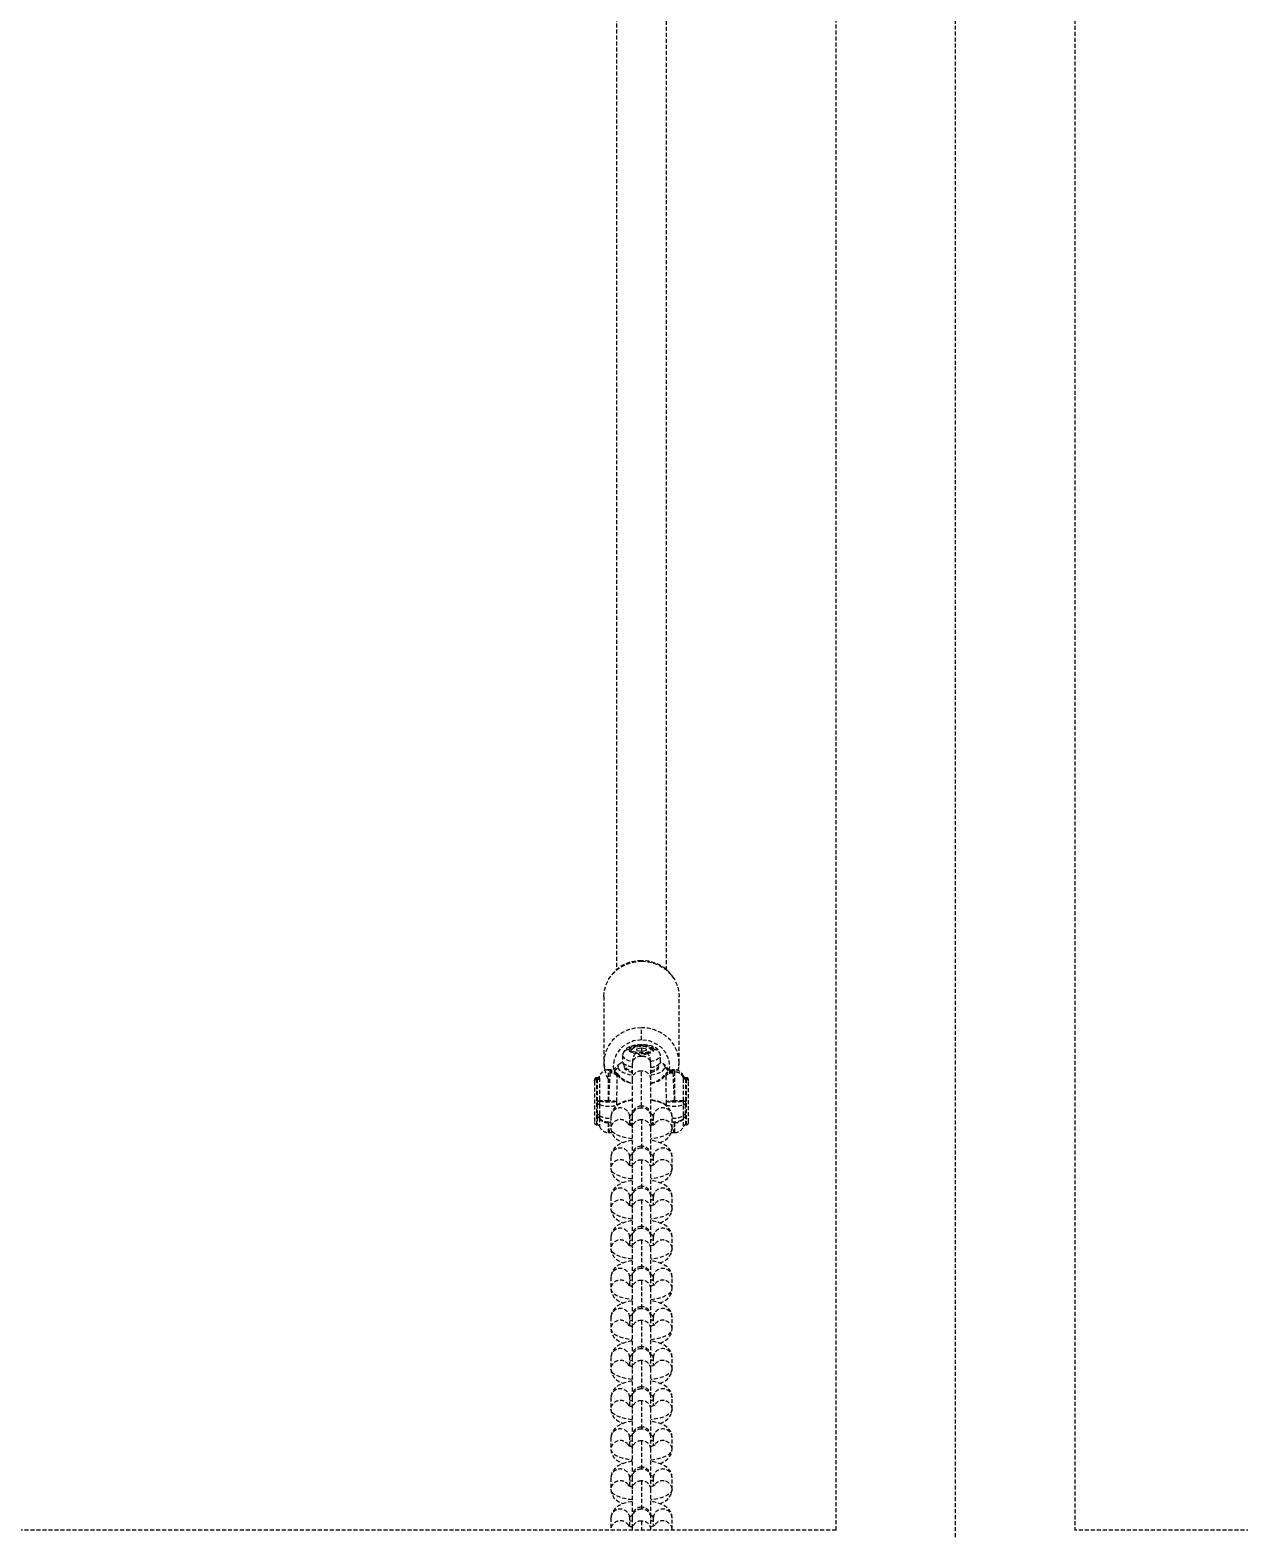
# Model space of a CAD drawing. Header units: millimetres. Extents: x -6713 to 5148, y -2591 to 1587.
# Drawn here: x 953.8 to 1338.8, y -494 to -16.3 of the extents above; entities that cross this region are included whole.
import ezdxf

# ---------------------------------------------------------------- set-up
doc = ezdxf.new("R2010")
doc.units = ezdxf.units.MM
doc.linetypes.add('HIDDEN', pattern=[1.905, 1.27, -0.635])
for name, color, linetype in [('DIKOM_ОБЪЕКТ', 7, 'Continuous'), ('DIKOM_РАЗМЕР_ЗОНА', 7, 'Continuous'), ('DIKOM_РАЗМЕР_ОБЪЕКТА', 7, 'Continuous')]:
    doc.layers.add(name, color=color, linetype=linetype)
doc.styles.add('style1', font='arialbd.ttf', dxfattribs={"width": 0.8})
doc.dimstyles.new('1-50', dxfattribs={"dimtxt": 300, "dimasz": 200, "dimexe": 100, "dimexo": 0, "dimgap": 100, "dimtad": 1, "dimtxsty": 'style1', "dimcen": 200, "dimclrd": 7, "dimclre": 7, "dimclrt": 7, "dimadec": 1, "dimazin": 2, "dimtfac": 1, "dimtmove": 0, "dimatfit": 2, "dimfxl": 0, "dimlwd": 25, "dimlwe": 18, "dimarcsym": 0})

# ---------------------------------------------------------------- blocks, each defined once
blk = doc.blocks.new('*D0')
at = {"layer": 'Defpoints', "color": 0, "transparency": 16777216}
for p in [(-5474.61, 1436.5), (3266.41, 1436.5), (3451.12, -1263.5)]:
    blk.add_point(p, dxfattribs=at)
at = {"layer": 'DIKOM_РАЗМЕР_ОБЪЕКТА', "color": 7, "lineweight": 18, "transparency": 16777216}
for p, q in [((3266.41, 1436.5), (-5574.61, 1436.5)), ((3451.12, -1263.5), (-5574.61, -1263.5))]:
    blk.add_line(p, q, dxfattribs=at)
at = {"layer": 'DIKOM_РАЗМЕР_ОБЪЕКТА', "color": 7, "lineweight": 25, "transparency": 16777216}
blk.add_line((-5474.61, -1063.5), (-5474.61, 1236.5), dxfattribs=at)
at = {"layer": 'DIKOM_РАЗМЕР_ОБЪЕКТА', "color": 7, "transparency": 16777216}
for points in [[(-5507.94, 1236.5), (-5441.28, 1236.5), (-5474.61, 1436.5)], [(-5507.94, -1063.5), (-5441.28, -1063.5), (-5474.61, -1263.5)]]:
    blk.add_solid(points, dxfattribs=at)
at = {"layer": 'DIKOM_РАЗМЕР_ОБЪЕКТА', "color": 7, "transparency": 16777216, "insert": (-5753.31, 29.27), "char_height": 300, "attachment_point": 5, "rotation": 90, "style": 'style1'}
blk.add_mtext('{\\fArial|b0|i0|c204|p34;\\H1.16667x;2700}', dxfattribs=at)
blk = doc.blocks.new('*D2')
at = {"layer": 'Defpoints', "color": 0, "transparency": 16777216}
for p in [(-4851.5, 438.4), (5148.5, 234.63), (-4851.5, -2490.97)]:
    blk.add_point(p, dxfattribs=at)
at = {"layer": 'DIKOM_РАЗМЕР_ЗОНА', "color": 7, "lineweight": 18, "transparency": 16777216}
for p, q in [((-4851.5, 438.4), (-4851.5, -2590.97)), ((5148.5, 234.63), (5148.5, -2590.97))]:
    blk.add_line(p, q, dxfattribs=at)
at = {"layer": 'DIKOM_РАЗМЕР_ЗОНА', "color": 7, "lineweight": 25, "transparency": 16777216}
blk.add_line((4948.5, -2490.97), (-4651.5, -2490.97), dxfattribs=at)
at = {"layer": 'DIKOM_РАЗМЕР_ЗОНА', "color": 7, "transparency": 16777216}
for points in [[(-4651.5, -2457.64), (-4651.5, -2524.31), (-4851.5, -2490.97)], [(4948.5, -2457.64), (4948.5, -2524.31), (5148.5, -2490.97)]]:
    blk.add_solid(points, dxfattribs=at)
at = {"layer": 'DIKOM_РАЗМЕР_ЗОНА', "color": 7, "transparency": 16777216, "insert": (187.27, -2212.27), "char_height": 300, "attachment_point": 5, "style": 'style1'}
blk.add_mtext('{\\fArial|b0|i0|c204|p34;\\H1.16667x;10000}', dxfattribs=at)

msp = doc.modelspace()

# ---------------------------------------------------------------- linework, layer by layer
at = {"layer": 'DIKOM_ОБЪЕКТ', "color": 7, "linetype": 'HIDDEN', "lineweight": 15}
for p, q in [((1248.5, -515.343), (1248.5, 688.343)), ((1210.5, -494), (1210.5, 667)), ((1286.5, 667), (1286.5, -494)), ((1140.5, 46.647), (1140.5, -315.624)), ((1156.5, -315.69), (1156.5, 46.647)), ((1136.5, -324.108), (1136.5, -345.251)), ((1160.5, -345.251), (1160.5, -324.108)), ((1142.5, -342.904), (1142.5, -344.771)), ((1147, -340.726), (1148.5, -340.416)), ((1147, -341.347), (1147, -340.726)), ((1148.5, -341.657), (1147, -341.347)), ((1148.5, -340.416), (1150, -340.726)), ((1148.5, -340.416), (1148.5, -341.657)), ((1150, -341.347), (1148.5, -341.657)), ((1150, -340.726), (1150, -341.347)), ((1154.5, -344.771), (1154.5, -342.904)), ((1136.5, -345.251), (1136.731, -346.872)), ((1136.731, -346.872), (1136.849, -347.694)), ((1138.441, -347.472), (1137.958, -347.472)), ((1137.958, -357.329), (1137.958, -347.472)), ((1138.427, -347.903), (1138.439, -348.136)), ((1138.439, -348.136), (1138.427, -348.417)), ((1142.554, -345.058), (1142.5, -344.771)), ((1143.076, -346.311), (1143, -346.638)), ((1143.5, -347.105), (1143.538, -346.884)), ((1145.672, -344.8), (1145.5, -345.7)), ((1145.5, -345.7), (1145.5, -350.646)), ((1148.5, -358.998), (1148.5, -347.846)), ((1151.5, -345.7), (1151.328, -344.8)), ((1151.5, -350.646), (1151.5, -345.7)), ((1154.5, -344.771), (1154.447, -345.056)), ((1159.042, -347.472), (1158.559, -347.472)), ((1158.561, -348.136), (1158.573, -347.903)), ((1158.573, -348.417), (1158.561, -348.136)), ((1159.042, -347.472), (1159.042, -348.136)), ((1159.042, -348.136), (1159.042, -357.329)), ((1160.405, -346.164), (1160.5, -345.251)), ((1133.5, -351.17), (1133.5, -350.745)), ((1133.5, -351.17), (1133.5, -364.145)), ((1134.423, -349.972), (1134.25, -349.972)), ((1134.25, -350.47), (1134.25, -349.972)), ((1134.25, -364.972), (1134.25, -350.47)), ((1134.423, -350.47), (1134.423, -349.972)), ((1134.423, -350.47), (1134.423, -357.365)), ((1135.13, -350.003), (1135.13, -349.476)), ((1135.13, -350.003), (1135.13, -357.357)), ((1140.75, -348.718), (1140.749, -348.698)), ((1140.757, -348.947), (1140.75, -348.718)), ((1140.757, -349.158), (1140.757, -348.947)), ((1140.757, -349.45), (1140.757, -349.158)), ((1145.5, -350.646), (1145.5, -361.992)), ((1151.5, -361.992), (1151.5, -350.646)), ((1156.25, -348.717), (1156.243, -348.947)), ((1156.243, -348.947), (1156.243, -349.158)), ((1156.243, -349.158), (1156.243, -349.45)), ((1156.251, -348.697), (1156.25, -348.717)), ((1162.75, -349.972), (1162.577, -349.972)), ((1162.577, -350.47), (1162.577, -349.972)), ((1162.577, -357.365), (1162.577, -350.47)), ((1162.75, -349.972), (1162.75, -350.47)), ((1162.75, -350.47), (1162.75, -364.972)), ((1163.5, -351.17), (1163.5, -350.745)), ((1163.5, -364.145), (1163.5, -351.17)), ((1134.423, -357.365), (1134.423, -357.431)), ((1134.423, -357.431), (1134.444, -358.484)), ((1135.13, -357.416), (1135.13, -357.357)), ((1135.13, -357.416), (1135.142, -358.536)), ((1140.633, -358.718), (1140.629, -357.555)), ((1156.371, -357.555), (1156.367, -358.718)), ((1161.858, -358.536), (1161.87, -357.416)), ((1161.87, -357.357), (1161.87, -357.416)), ((1162.556, -358.484), (1162.577, -357.431)), ((1162.577, -357.431), (1162.577, -357.365)), ((1134.444, -361.692), (1134.423, -362.52)), ((1134.423, -362.52), (1134.423, -362.569)), ((1134.423, -362.569), (1134.423, -364.972)), ((1135.142, -361.971), (1135.13, -362.866)), ((1135.13, -362.909), (1135.13, -362.866)), ((1135.13, -362.909), (1135.13, -365.404)), ((1138.75, -362.364), (1138.75, -366.126)), ((1144.75, -365.012), (1144.75, -362.364)), ((1145.5, -361.992), (1145.5, -362.441)), ((1145.5, -362.441), (1145.5, -366.204)), ((1148.5, -358.992), (1148.5, -359.64)), ((1151.5, -362.441), (1151.5, -361.992)), ((1151.5, -366.204), (1151.5, -362.441)), ((1152.25, -362.364), (1152.25, -365.013)), ((1158.25, -366.126), (1158.25, -362.364)), ((1161.87, -362.866), (1161.858, -361.971)), ((1161.87, -362.866), (1161.87, -362.909)), ((1162.577, -362.52), (1162.556, -361.692)), ((1162.577, -362.569), (1162.577, -362.52)), ((1162.577, -364.972), (1162.577, -362.569)), ((1134.25, -364.972), (1134.423, -364.972)), ((1138.75, -364.151), (1137.958, -364.269)), ((1137.958, -367.472), (1137.958, -364.269)), ((1137.958, -367.472), (1138.441, -367.472)), ((1138.348, -367.472), (1138.999, -367.397)), ((1145.357, -364.836), (1144.75, -364.773)), ((1145.5, -363.438), (1145.155, -363.36)), ((1145.5, -364.904), (1145.357, -364.836)), ((1145.5, -364.876), (1145.357, -364.836)), ((1145.5, -366.204), (1145.5, -374.79)), ((1148.5, -363.403), (1148.5, -371.765)), ((1151.849, -363.36), (1151.5, -363.438)), ((1151.5, -364.533), (1152.25, -364.259)), ((1151.834, -365.141), (1151.5, -365.135)), ((1151.5, -374.775), (1151.5, -366.204)), ((1158.011, -367.398), (1158.652, -367.472)), ((1158.559, -367.472), (1159.042, -367.472)), ((1159.042, -364.269), (1159.042, -367.472)), ((1162.577, -364.972), (1162.75, -364.972)), ((1148.5, -371.768), (1148.5, -372.416)), ((1138.75, -375.139), (1138.75, -378.902)), ((1144.75, -377.788), (1144.75, -375.139)), ((1145.5, -374.768), (1145.5, -375.217)), ((1145.5, -375.217), (1145.5, -378.979)), ((1148.5, -376.179), (1148.5, -384.541)), ((1151.5, -375.217), (1151.5, -374.768)), ((1151.5, -378.979), (1151.5, -375.217)), ((1152.25, -375.139), (1152.25, -377.789)), ((1158.25, -378.902), (1158.25, -375.139)), ((1145.5, -378.979), (1145.5, -387.566)), ((1151.5, -387.551), (1151.5, -378.979)), ((1148.5, -384.544), (1148.5, -385.192)), ((1138.75, -387.915), (1138.75, -391.678)), ((1144.75, -390.564), (1144.75, -387.915)), ((1145.5, -387.544), (1145.5, -387.992)), ((1145.5, -387.992), (1145.5, -391.755)), ((1148.5, -388.955), (1148.5, -397.316)), ((1151.5, -387.992), (1151.5, -387.544)), ((1151.5, -391.755), (1151.5, -387.992)), ((1152.25, -387.915), (1152.25, -390.565)), ((1158.25, -391.678), (1158.25, -387.915)), ((1145.5, -391.755), (1145.5, -400.341)), ((1151.5, -400.327), (1151.5, -391.755)), ((1138.75, -400.691), (1138.75, -404.454)), ((1144.75, -403.339), (1144.75, -400.691)), ((1145.5, -400.32), (1145.5, -400.768)), ((1145.5, -400.768), (1145.5, -404.531)), ((1148.5, -397.32), (1148.5, -397.968)), ((1151.5, -400.768), (1151.5, -400.32)), ((1151.5, -404.531), (1151.5, -400.768)), ((1152.25, -400.691), (1152.25, -403.34)), ((1158.25, -404.454), (1158.25, -400.691)), ((1145.5, -404.531), (1145.5, -413.117)), ((1148.5, -401.73), (1148.5, -410.092)), ((1151.5, -413.103), (1151.5, -404.531)), ((1148.5, -410.096), (1148.5, -410.743)), ((1138.75, -413.467), (1138.75, -417.23)), ((1144.75, -416.115), (1144.75, -413.467)), ((1145.5, -413.096), (1145.5, -413.544)), ((1145.5, -413.544), (1145.5, -417.307)), ((1148.5, -414.506), (1148.5, -422.868)), ((1151.5, -413.544), (1151.5, -413.096)), ((1151.5, -417.307), (1151.5, -413.544)), ((1152.25, -413.467), (1152.25, -416.116)), ((1158.25, -417.23), (1158.25, -413.467)), ((1145.5, -417.307), (1145.5, -425.893)), ((1151.5, -425.879), (1151.5, -417.307)), ((1148.5, -422.872), (1148.5, -423.519)), ((1138.75, -426.243), (1138.75, -430.005)), ((1144.75, -428.891), (1144.75, -426.243)), ((1145.5, -425.872), (1145.5, -426.32)), ((1145.5, -426.32), (1145.5, -430.083)), ((1148.5, -427.282), (1148.5, -435.644)), ((1151.5, -426.32), (1151.5, -425.872)), ((1151.5, -430.083), (1151.5, -426.32)), ((1152.25, -426.243), (1152.25, -428.892)), ((1158.25, -430.005), (1158.25, -426.243)), ((1145.5, -430.083), (1145.5, -438.647)), ((1151.5, -438.647), (1151.5, -430.083)), ((1138.75, -439.018), (1138.75, -442.781)), ((1144.75, -441.667), (1144.75, -439.018)), ((1145.5, -438.647), (1145.5, -439.096)), ((1145.5, -439.096), (1145.5, -442.859)), ((1148.5, -435.647), (1148.5, -436.295)), ((1151.5, -439.096), (1151.5, -438.647)), ((1151.5, -442.859), (1151.5, -439.096)), ((1152.25, -439.018), (1152.25, -441.668)), ((1158.25, -442.781), (1158.25, -439.018)), ((1145.5, -442.859), (1145.5, -451.445)), ((1148.5, -440.058), (1148.5, -448.42)), ((1151.5, -451.43), (1151.5, -442.859)), ((1148.5, -448.423), (1148.5, -449.071)), ((1138.75, -451.794), (1138.75, -455.557)), ((1144.75, -454.443), (1144.75, -451.794)), ((1145.5, -451.423), (1145.5, -451.872)), ((1145.5, -451.872), (1145.5, -455.634)), ((1148.5, -452.834), (1148.5, -461.195)), ((1151.5, -451.872), (1151.5, -451.423)), ((1151.5, -455.634), (1151.5, -451.872)), ((1152.25, -451.794), (1152.25, -454.444)), ((1158.25, -455.557), (1158.25, -451.794)), ((1145.5, -455.634), (1145.5, -464.22)), ((1151.5, -464.206), (1151.5, -455.634)), ((1148.5, -461.199), (1148.5, -461.847)), ((1138.75, -464.57), (1138.75, -468.333)), ((1144.75, -467.218), (1144.75, -464.57)), ((1145.5, -464.199), (1145.5, -464.647)), ((1145.5, -464.647), (1145.5, -468.41)), ((1148.5, -465.609), (1148.5, -473.971)), ((1151.5, -464.647), (1151.5, -464.199)), ((1151.5, -468.41), (1151.5, -464.647)), ((1152.25, -464.57), (1152.25, -467.22)), ((1158.25, -468.333), (1158.25, -464.57)), ((1145.5, -468.41), (1145.5, -476.996)), ((1151.5, -476.982), (1151.5, -468.41)), ((1138.75, -477.346), (1138.75, -481.109)), ((1144.75, -479.994), (1144.75, -477.346)), ((1145.5, -476.975), (1145.5, -477.423)), ((1145.5, -477.423), (1145.5, -481.186)), ((1148.5, -473.975), (1148.5, -474.622)), ((1151.5, -477.423), (1151.5, -476.975)), ((1151.5, -481.186), (1151.5, -477.423)), ((1152.25, -477.346), (1152.25, -479.995)), ((1158.25, -481.109), (1158.25, -477.346)), ((1145.5, -481.186), (1145.5, -489.751)), ((1148.5, -478.385), (1148.5, -486.747)), ((1151.5, -489.751), (1151.5, -481.186)), ((1148.5, -486.751), (1148.5, -487.398)), ((1138.75, -490.122), (1138.75, -493.885)), ((1144.75, -492.77), (1144.75, -490.122)), ((1145.5, -489.751), (1145.5, -490.199)), ((1145.5, -490.199), (1145.5, -493.962)), ((1148.5, -491.161), (1148.5, -494)), ((1151.5, -490.199), (1151.5, -489.751)), ((1151.5, -493.962), (1151.5, -490.199)), ((1152.25, -490.122), (1152.25, -492.771)), ((1158.25, -493.885), (1158.25, -490.122)), ((1210.5, -494), (-938.794, -494)), ((1138.75, -493.885), (1138.755, -494)), ((1158.245, -494), (1158.25, -493.885)), ((1380.5, -494), (1286.5, -494))]:
    msp.add_line(p, q, dxfattribs=at)
at = {"layer": 'DIKOM_ОБЪЕКТ', "color": 7, "linetype": 'HIDDEN', "lineweight": 15, "flags": 128}
for points in [[(1136.5, -324.108), (1136.682, -322.162), (1137.224, -320.276), (1138.108, -318.506), (1139.307, -316.907), (1140.787, -315.526), (1142.5, -314.406), (1144.396, -313.58), (1146.416, -313.075), (1148.5, -312.905)], [(1148.5, -312.905), (1150.584, -313.075), (1152.604, -313.58), (1154.5, -314.406), (1156.213, -315.526), (1157.693, -316.907), (1158.892, -318.506), (1159.776, -320.276), (1160.318, -322.162), (1160.5, -324.108)], [(1148.5, -334.048), (1146.416, -334.219), (1144.396, -334.724), (1142.5, -335.549), (1140.787, -336.669), (1139.307, -338.05), (1138.108, -339.65), (1137.224, -341.42), (1136.682, -343.306), (1136.5, -345.251)], [(1160.5, -345.251), (1160.318, -343.306), (1159.776, -341.42), (1158.892, -339.65), (1157.693, -338.05), (1156.213, -336.669), (1154.5, -335.549), (1152.604, -334.724), (1150.584, -334.219), (1148.5, -334.048)], [(1148.5, -337.924), (1145.98, -338.26), (1143.1, -339.605), (1141.719, -340.802), (1140.559, -342.373), (1139.777, -344.258), (1139.5, -346.327), (1139.682, -347.685)], [(1157.319, -347.676), (1157.5, -346.327), (1157.223, -344.258), (1156.441, -342.373), (1155.281, -340.802), (1153.9, -339.605), (1151.02, -338.26), (1148.5, -337.924)], [(1148.5, -339.47), (1147.193, -339.536), (1146.69, -339.599), (1145.899, -339.747), (1145.154, -339.953), (1144.427, -340.244), (1143.739, -340.65), (1143.148, -341.193), (1142.731, -341.847), (1142.519, -342.594), (1142.5, -342.904)], [(1142.5, -342.904), (1142.555, -343.193), (1142.717, -343.477), (1142.985, -343.751), (1143.354, -344.009), (1143.816, -344.247), (1144.363, -344.461), (1144.985, -344.646), (1145.672, -344.8)], [(1152.5, -341.037), (1152.34, -340.635), (1151.7, -340.177), (1151.13, -339.957), (1150.382, -339.772), (1149.485, -339.647), (1148.5, -339.603), (1147.515, -339.647), (1146.618, -339.772), (1145.87, -339.957), (1145.3, -340.177), (1144.66, -340.635), (1144.5, -341.037)], [(1144.5, -341.037), (1144.64, -341.412), (1145.069, -341.774), (1145.756, -342.08), (1146.614, -342.301)], [(1145, -341.037), (1145.19, -341.444), (1145.738, -341.807), (1146.586, -342.087), (1147.641, -342.253), (1148.789, -342.287), (1149.906, -342.185), (1150.87, -341.959), (1151.578, -341.634), (1151.952, -341.243), (1151.952, -340.83), (1151.578, -340.44), (1150.87, -340.114), (1149.906, -339.888), (1148.789, -339.787), (1147.641, -339.821), (1146.586, -339.987), (1145.738, -340.266), (1145.19, -340.629), (1145, -341.037)], [(1145.5, -341.037), (1145.681, -340.669), (1146.202, -340.346), (1147, -340.106), (1147.979, -339.978), (1149.021, -339.978), (1150, -340.106), (1150.798, -340.346), (1151.319, -340.669), (1151.5, -341.037), (1151.319, -341.404), (1150.798, -341.728), (1150, -341.968), (1149.021, -342.095), (1147.979, -342.095), (1147, -341.968), (1146.202, -341.728), (1145.681, -341.404), (1145.5, -341.037)], [(1154.5, -342.904), (1154.434, -342.333), (1154.118, -341.561), (1153.572, -340.903), (1152.815, -340.369), (1151.916, -339.977), (1151.095, -339.745), (1150.413, -339.615), (1149.679, -339.524), (1148.5, -339.47)], [(1150.386, -342.301), (1151.244, -342.08), (1151.931, -341.774), (1152.36, -341.412), (1152.5, -341.037)], [(1151.328, -344.8), (1152.015, -344.646), (1152.637, -344.461), (1153.184, -344.247), (1153.646, -344.009), (1154.015, -343.751), (1154.283, -343.477), (1154.445, -343.193), (1154.5, -342.904)], [(1138.427, -348.417), (1138.351, -349.939), (1138.24, -352.046), (1138.105, -354.574), (1137.958, -357.329)], [(1138.345, -347.49), (1138.351, -347.473), (1138.427, -347.903)], [(1142.604, -345.036), (1141.723, -345.487), (1141.042, -346.356), (1141, -346.638)], [(1141, -346.638), (1141.423, -347.528), (1142.643, -348.317), (1144.524, -348.917), (1145.5, -349.061)], [(1145.5, -346.633), (1144.985, -346.514), (1144.363, -346.328), (1143.816, -346.115), (1143.354, -345.876), (1142.985, -345.618), (1142.717, -345.344), (1142.555, -345.06), (1142.554, -345.058)], [(1143, -346.638), (1143.187, -347.148), (1143.737, -347.624), (1144.611, -348.032), (1145.5, -348.29)], [(1143.69, -347.594), (1143.685, -347.588), (1143.5, -347.105)], [(1151.5, -348.29), (1152.389, -348.032), (1153.263, -347.624), (1153.813, -347.148), (1154, -346.638), (1153.939, -346.345)], [(1151.5, -349.084), (1151.785, -349.054), (1153.832, -348.528), (1155.277, -347.789), (1155.958, -346.921), (1156, -346.638)], [(1153.438, -346.823), (1153.453, -346.861), (1153.453, -347.349), (1153.31, -347.594)], [(1156, -346.638), (1155.577, -345.748), (1154.452, -345.021)], [(1157.319, -347.676), (1156.495, -346.586), (1155.252, -345.468)], [(1158.573, -347.903), (1158.649, -347.473), (1158.655, -347.492)], [(1159.042, -357.329), (1158.895, -354.577), (1158.76, -352.052), (1158.649, -349.948), (1158.573, -348.417)], [(1160.187, -347.734), (1160.267, -347.49), (1160.405, -346.164)], [(1145.5, -357.165), (1145.098, -357.221), (1144.066, -357.431), (1143.036, -357.719), (1142.044, -358.096), (1141.101, -358.587), (1140.24, -359.223), (1139.546, -359.983), (1139.056, -360.85), (1138.79, -361.807), (1138.76, -362.089), (1138.752, -362.227), (1138.751, -362.296), (1138.75, -362.33), (1138.75, -362.347), (1138.75, -362.356), (1138.75, -362.36), (1138.75, -362.362), (1138.75, -362.363), (1138.75, -362.363), (1138.75, -362.363), (1138.75, -362.363), (1138.75, -362.364), (1138.75, -362.364), (1138.75, -362.364), (1138.75, -362.364)], [(1158.25, -362.444), (1158.25, -362.378), (1158.25, -362.366), (1158.25, -362.365), (1158.25, -362.364), (1158.25, -362.364), (1158.25, -362.363), (1158.25, -362.354), (1158.108, -361.323), (1157.702, -360.363), (1157.053, -359.506), (1156.158, -358.754), (1155.062, -358.144), (1153.627, -357.615), (1152.352, -357.304), (1151.5, -357.162)], [(1134.444, -361.692), (1134.46, -360.165), (1134.444, -358.484)], [(1135.142, -358.536), (1135.151, -360.33), (1135.142, -361.971)], [(1152.25, -362.364), (1152.178, -362.101), (1151.965, -361.849), (1151.618, -361.617), (1151.5, -361.557)], [(1161.858, -361.971), (1161.849, -360.318), (1161.858, -358.536)], [(1162.556, -361.692), (1162.54, -360.154), (1162.556, -358.484)], [(1137.958, -364.269), (1138.105, -366.027), (1138.24, -367.122), (1138.347, -367.459)], [(1138.75, -366.126), (1138.817, -366.844), (1139.142, -367.832), (1139.715, -368.724), (1140.53, -369.508), (1141.585, -370.175), (1142.601, -370.619), (1142.661, -370.638)], [(1145.5, -369.451), (1144.769, -369.354), (1143.083, -369.032), (1141.606, -368.597), (1140.393, -368.068), (1139.492, -367.464), (1138.937, -366.808), (1138.75, -366.126)], [(1144.75, -363.479), (1145.11, -363.358), (1145.435, -363.282)], [(1144.75, -363.554), (1145.315, -363.355), (1145.655, -363.317)], [(1144.75, -364.356), (1144.806, -364.388), (1145.5, -364.589)], [(1145.357, -364.836), (1144.876, -364.677), (1144.75, -364.628)], [(1151.346, -363.317), (1151.685, -363.355), (1152.25, -363.554)], [(1152.25, -364.628), (1151.945, -364.741), (1151.5, -364.876)], [(1152.767, -364.787), (1152.771, -364.783), (1152.576, -364.885), (1152.17, -365.044), (1151.593, -365.21), (1151.5, -365.229)], [(1158.25, -366.126), (1158.063, -366.808), (1157.508, -367.464), (1156.607, -368.068), (1155.394, -368.597), (1153.917, -369.032), (1152.231, -369.354), (1151.5, -369.451)], [(1154.305, -370.641), (1154.956, -370.394), (1155.899, -369.903), (1156.76, -369.267), (1157.454, -368.507), (1157.944, -367.64), (1158.21, -366.683), (1158.25, -366.126)], [(1159.042, -364.269), (1158.631, -364.226), (1158.25, -364.152)], [(1145.5, -369.941), (1145.098, -369.997), (1144.066, -370.207), (1143.036, -370.495), (1142.044, -370.872), (1141.101, -371.363), (1140.24, -371.999), (1139.546, -372.759), (1139.056, -373.626), (1138.79, -374.583), (1138.76, -374.865), (1138.752, -375.003), (1138.751, -375.072), (1138.75, -375.106), (1138.75, -375.123), (1138.75, -375.132), (1138.75, -375.136), (1138.75, -375.138), (1138.75, -375.139), (1138.75, -375.139), (1138.75, -375.139), (1138.75, -375.139), (1138.75, -375.139), (1138.75, -375.139), (1138.75, -375.14), (1138.75, -375.14)], [(1158.25, -375.22), (1158.25, -375.154), (1158.25, -375.142), (1158.25, -375.14), (1158.25, -375.14), (1158.25, -375.139), (1158.25, -375.139), (1158.25, -375.13), (1158.108, -374.099), (1157.702, -373.139), (1157.053, -372.282), (1156.158, -371.53), (1155.062, -370.92), (1153.627, -370.391), (1152.352, -370.08), (1151.5, -369.938)], [(1144.75, -376.255), (1145.11, -376.134), (1145.5, -376.042)], [(1152.25, -375.139), (1152.178, -374.877), (1151.965, -374.625), (1151.618, -374.393), (1151.477, -374.322)], [(1138.75, -378.902), (1138.817, -379.62), (1139.142, -380.608), (1139.715, -381.5), (1140.53, -382.284), (1141.585, -382.951), (1142.601, -383.395), (1142.661, -383.413)], [(1145.5, -382.227), (1144.769, -382.13), (1143.083, -381.807), (1141.606, -381.373), (1140.393, -380.843), (1139.492, -380.239), (1138.937, -379.584), (1138.75, -378.902)], [(1152.767, -377.562), (1152.771, -377.558), (1152.576, -377.661), (1152.17, -377.82), (1151.593, -377.986), (1151.5, -378.005)], [(1158.25, -378.902), (1158.063, -379.584), (1157.508, -380.239), (1156.607, -380.843), (1155.394, -381.373), (1153.917, -381.807), (1152.231, -382.13), (1151.5, -382.227)], [(1154.305, -383.417), (1154.956, -383.17), (1155.899, -382.679), (1156.76, -382.043), (1157.454, -381.283), (1157.944, -380.415), (1158.21, -379.459), (1158.25, -378.902)], [(1145.5, -382.717), (1145.098, -382.773), (1144.066, -382.983), (1143.036, -383.271), (1142.044, -383.648), (1141.101, -384.139), (1140.24, -384.775), (1139.546, -385.535), (1139.056, -386.402), (1138.79, -387.359), (1138.76, -387.64), (1138.752, -387.779), (1138.751, -387.848), (1138.75, -387.882), (1138.75, -387.899), (1138.75, -387.907), (1138.75, -387.912), (1138.75, -387.914), (1138.75, -387.915), (1138.75, -387.915), (1138.75, -387.915), (1138.75, -387.915), (1138.75, -387.915), (1138.75, -387.915), (1138.75, -387.916), (1138.75, -387.916)], [(1158.25, -387.996), (1158.25, -387.93), (1158.25, -387.918), (1158.25, -387.916), (1158.25, -387.915), (1158.25, -387.915), (1158.25, -387.915), (1158.25, -387.906), (1158.108, -386.875), (1157.702, -385.915), (1157.053, -385.057), (1156.158, -384.306), (1155.062, -383.696), (1153.627, -383.167), (1152.352, -382.856), (1151.5, -382.714)], [(1138.75, -391.678), (1138.817, -392.395), (1139.142, -393.384), (1139.715, -394.276), (1140.53, -395.06), (1141.585, -395.726), (1142.601, -396.171), (1142.661, -396.189)], [(1145.5, -395.003), (1144.769, -394.906), (1143.083, -394.583), (1141.606, -394.149), (1140.393, -393.619), (1139.492, -393.015), (1138.937, -392.36), (1138.75, -391.678)], [(1144.75, -389.031), (1145.11, -388.91), (1145.5, -388.818)], [(1152.25, -387.915), (1152.178, -387.653), (1151.965, -387.401), (1151.618, -387.169), (1151.477, -387.098)], [(1152.767, -390.338), (1152.771, -390.334), (1152.576, -390.437), (1152.17, -390.596), (1151.593, -390.762), (1151.5, -390.781)], [(1158.25, -391.678), (1158.063, -392.36), (1157.508, -393.015), (1156.607, -393.619), (1155.394, -394.149), (1153.917, -394.583), (1152.231, -394.906), (1151.5, -395.003)], [(1154.305, -396.193), (1154.956, -395.946), (1155.899, -395.454), (1156.76, -394.819), (1157.454, -394.059), (1157.944, -393.191), (1158.21, -392.234), (1158.25, -391.678)], [(1145.5, -395.492), (1145.098, -395.549), (1144.066, -395.759), (1143.036, -396.047), (1142.044, -396.423), (1141.101, -396.915), (1140.24, -397.55), (1139.546, -398.31), (1139.056, -399.178), (1138.79, -400.135), (1138.76, -400.416), (1138.752, -400.555), (1138.751, -400.624), (1138.75, -400.658), (1138.75, -400.675), (1138.75, -400.683), (1138.75, -400.688), (1138.75, -400.69), (1138.75, -400.691), (1138.75, -400.691), (1138.75, -400.691), (1138.75, -400.691), (1138.75, -400.691), (1138.75, -400.691), (1138.75, -400.692), (1138.75, -400.692)], [(1158.25, -400.772), (1158.25, -400.705), (1158.25, -400.693), (1158.25, -400.692), (1158.25, -400.691), (1158.25, -400.691), (1158.25, -400.691), (1158.25, -400.682), (1158.108, -399.651), (1157.702, -398.69), (1157.053, -397.833), (1156.158, -397.082), (1155.062, -396.471), (1153.627, -395.942), (1152.352, -395.632), (1151.5, -395.49)], [(1152.25, -400.691), (1152.178, -400.429), (1151.965, -400.177), (1151.618, -399.944), (1151.477, -399.874)], [(1138.75, -404.454), (1138.817, -405.171), (1139.142, -406.16), (1139.715, -407.051), (1140.53, -407.836), (1141.585, -408.502), (1142.601, -408.947), (1142.661, -408.965)], [(1145.5, -407.778), (1144.769, -407.682), (1143.083, -407.359), (1141.606, -406.925), (1140.393, -406.395), (1139.492, -405.791), (1138.937, -405.135), (1138.75, -404.454)], [(1144.75, -401.806), (1145.11, -401.686), (1145.5, -401.594)], [(1152.767, -403.114), (1152.771, -403.11), (1152.576, -403.213), (1152.17, -403.372), (1151.593, -403.538), (1151.5, -403.557)], [(1158.25, -404.454), (1158.063, -405.135), (1157.508, -405.791), (1156.607, -406.395), (1155.394, -406.925), (1153.917, -407.359), (1152.231, -407.682), (1151.5, -407.778)], [(1154.305, -408.968), (1154.956, -408.721), (1155.899, -408.23), (1156.76, -407.594), (1157.454, -406.834), (1157.944, -405.967), (1158.21, -405.01), (1158.25, -404.454)], [(1145.5, -408.268), (1145.098, -408.325), (1144.066, -408.534), (1143.036, -408.823), (1142.044, -409.199), (1141.101, -409.69), (1140.24, -410.326), (1139.546, -411.086), (1139.056, -411.954), (1138.79, -412.91), (1138.76, -413.192), (1138.752, -413.331), (1138.751, -413.399), (1138.75, -413.434), (1138.75, -413.451), (1138.75, -413.459), (1138.75, -413.463), (1138.75, -413.465), (1138.75, -413.467), (1138.75, -413.467), (1138.75, -413.467), (1138.75, -413.467), (1138.75, -413.467), (1138.75, -413.467), (1138.75, -413.467), (1138.75, -413.467)], [(1158.25, -413.548), (1158.25, -413.481), (1158.25, -413.469), (1158.25, -413.468), (1158.25, -413.467), (1158.25, -413.467), (1158.25, -413.467), (1158.25, -413.457), (1158.108, -412.427), (1157.702, -411.466), (1157.053, -410.609), (1156.158, -409.858), (1155.062, -409.247), (1153.627, -408.718), (1152.352, -408.408), (1151.5, -408.265)], [(1144.75, -413.467), (1144.822, -413.205), (1145.035, -412.952), (1145.382, -412.72), (1145.524, -412.649)], [(1144.75, -414.582), (1145.11, -414.462), (1145.5, -414.369)], [(1138.75, -417.23), (1138.817, -417.947), (1139.142, -418.935), (1139.715, -419.827), (1140.53, -420.612), (1141.585, -421.278), (1142.601, -421.723), (1142.661, -421.741)], [(1138.75, -417.23), (1138.937, -417.911), (1139.492, -418.567), (1140.393, -419.171), (1141.606, -419.7), (1143.083, -420.135), (1144.769, -420.458), (1145.5, -420.554)], [(1152.767, -415.89), (1152.771, -415.886), (1152.576, -415.989), (1152.17, -416.148), (1151.593, -416.313), (1151.5, -416.332)], [(1151.5, -420.554), (1152.231, -420.458), (1153.917, -420.135), (1155.394, -419.7), (1156.607, -419.171), (1157.508, -418.567), (1158.063, -417.911), (1158.25, -417.23)], [(1154.305, -421.744), (1154.956, -421.497), (1155.899, -421.006), (1156.76, -420.37), (1157.454, -419.61), (1157.944, -418.743), (1158.21, -417.786), (1158.25, -417.23)], [(1145.5, -421.044), (1145.098, -421.101), (1144.066, -421.31), (1143.036, -421.598), (1142.044, -421.975), (1141.101, -422.466), (1140.24, -423.102), (1139.546, -423.862), (1139.056, -424.729), (1138.79, -425.686), (1138.76, -425.968), (1138.752, -426.106), (1138.751, -426.175), (1138.75, -426.209), (1138.75, -426.226), (1138.75, -426.235), (1138.75, -426.239), (1138.75, -426.241), (1138.75, -426.242), (1138.75, -426.242), (1138.75, -426.243), (1138.75, -426.243), (1138.75, -426.243), (1138.75, -426.243), (1138.75, -426.243), (1138.75, -426.243)], [(1158.25, -426.323), (1158.25, -426.257), (1158.25, -426.245), (1158.25, -426.244), (1158.25, -426.243), (1158.25, -426.243), (1158.25, -426.242), (1158.25, -426.233), (1158.108, -425.202), (1157.702, -424.242), (1157.053, -423.385), (1156.158, -422.633), (1155.062, -422.023), (1153.627, -421.494), (1152.352, -421.183), (1151.5, -421.041)], [(1144.75, -426.243), (1144.822, -425.98), (1145.035, -425.728), (1145.382, -425.496), (1145.524, -425.425)], [(1144.75, -427.358), (1145.11, -427.238), (1145.5, -427.145)], [(1152.767, -428.666), (1152.771, -428.662), (1152.576, -428.764), (1152.17, -428.923), (1151.593, -429.089), (1151.5, -429.108)], [(1138.75, -430.005), (1138.817, -430.723), (1139.142, -431.711), (1139.715, -432.603), (1140.53, -433.388), (1141.585, -434.054), (1142.601, -434.498), (1142.661, -434.517)], [(1138.75, -430.005), (1138.937, -430.687), (1139.492, -431.343), (1140.393, -431.947), (1141.606, -432.476), (1143.083, -432.911), (1144.769, -433.234), (1145.5, -433.33)], [(1145.5, -433.82), (1145.098, -433.876), (1144.066, -434.086), (1143.036, -434.374), (1142.044, -434.751), (1141.101, -435.242), (1140.24, -435.878), (1139.546, -436.638), (1139.056, -437.505), (1138.79, -438.462), (1138.76, -438.744), (1138.752, -438.882), (1138.751, -438.951), (1138.75, -438.985), (1138.75, -439.002), (1138.75, -439.011), (1138.75, -439.015), (1138.75, -439.017), (1138.75, -439.018), (1138.75, -439.018), (1138.75, -439.018), (1138.75, -439.018), (1138.75, -439.018), (1138.75, -439.018), (1138.75, -439.019), (1138.75, -439.019)], [(1151.5, -433.33), (1152.231, -433.234), (1153.917, -432.911), (1155.394, -432.476), (1156.607, -431.947), (1157.508, -431.343), (1158.063, -430.687), (1158.25, -430.005)], [(1158.25, -439.099), (1158.25, -439.033), (1158.25, -439.021), (1158.25, -439.019), (1158.25, -439.019), (1158.25, -439.018), (1158.25, -439.018), (1158.25, -439.009), (1158.108, -437.978), (1157.702, -437.018), (1157.053, -436.161), (1156.158, -435.409), (1155.062, -434.799), (1153.627, -434.27), (1152.352, -433.959), (1151.5, -433.817)], [(1154.305, -434.52), (1154.956, -434.273), (1155.899, -433.782), (1156.76, -433.146), (1157.454, -432.386), (1157.944, -431.519), (1158.21, -430.562), (1158.25, -430.005)], [(1152.25, -439.018), (1152.178, -438.756), (1151.965, -438.504), (1151.618, -438.272), (1151.5, -438.212)], [(1138.75, -442.781), (1138.817, -443.499), (1139.142, -444.487), (1139.715, -445.379), (1140.53, -446.163), (1141.585, -446.83), (1142.601, -447.274), (1142.661, -447.292)], [(1145.5, -446.106), (1144.769, -446.009), (1143.083, -445.687), (1141.606, -445.252), (1140.393, -444.722), (1139.492, -444.118), (1138.937, -443.463), (1138.75, -442.781)], [(1144.75, -440.134), (1145.11, -440.013), (1145.5, -439.921)], [(1152.767, -441.442), (1152.771, -441.437), (1152.576, -441.54), (1152.17, -441.699), (1151.593, -441.865), (1151.5, -441.884)], [(1158.25, -442.781), (1158.063, -443.463), (1157.508, -444.118), (1156.607, -444.722), (1155.394, -445.252), (1153.917, -445.687), (1152.231, -446.009), (1151.5, -446.106)], [(1154.305, -447.296), (1154.956, -447.049), (1155.899, -446.558), (1156.76, -445.922), (1157.454, -445.162), (1157.944, -444.295), (1158.21, -443.338), (1158.25, -442.781)], [(1145.5, -446.596), (1145.098, -446.652), (1144.066, -446.862), (1143.036, -447.15), (1142.044, -447.527), (1141.101, -448.018), (1140.24, -448.654), (1139.546, -449.414), (1139.056, -450.281), (1138.79, -451.238), (1138.76, -451.52), (1138.752, -451.658), (1138.751, -451.727), (1138.75, -451.761), (1138.75, -451.778), (1138.75, -451.787), (1138.75, -451.791), (1138.75, -451.793), (1138.75, -451.794), (1138.75, -451.794), (1138.75, -451.794), (1138.75, -451.794), (1138.75, -451.794), (1138.75, -451.794), (1138.75, -451.795), (1138.75, -451.795)], [(1158.25, -451.875), (1158.25, -451.809), (1158.25, -451.797), (1158.25, -451.795), (1158.25, -451.794), (1158.25, -451.794), (1158.25, -451.794), (1158.25, -451.785), (1158.108, -450.754), (1157.702, -449.794), (1157.053, -448.936), (1156.158, -448.185), (1155.062, -447.575), (1153.627, -447.046), (1152.352, -446.735), (1151.5, -446.593)], [(1144.75, -452.91), (1145.11, -452.789), (1145.5, -452.697)], [(1152.25, -451.794), (1152.178, -451.532), (1151.965, -451.28), (1151.618, -451.048), (1151.477, -450.977)], [(1138.75, -455.557), (1138.817, -456.274), (1139.142, -457.263), (1139.715, -458.155), (1140.53, -458.939), (1141.585, -459.606), (1142.601, -460.05), (1142.661, -460.068)], [(1145.5, -458.882), (1144.769, -458.785), (1143.083, -458.462), (1141.606, -458.028), (1140.393, -457.498), (1139.492, -456.894), (1138.937, -456.239), (1138.75, -455.557)], [(1152.767, -454.217), (1152.771, -454.213), (1152.576, -454.316), (1152.17, -454.475), (1151.593, -454.641), (1151.5, -454.66)], [(1158.25, -455.557), (1158.063, -456.239), (1157.508, -456.894), (1156.607, -457.498), (1155.394, -458.028), (1153.917, -458.462), (1152.231, -458.785), (1151.5, -458.882)], [(1154.305, -460.072), (1154.956, -459.825), (1155.899, -459.333), (1156.76, -458.698), (1157.454, -457.938), (1157.944, -457.07), (1158.21, -456.113), (1158.25, -455.557)], [(1145.5, -459.372), (1145.098, -459.428), (1144.066, -459.638), (1143.036, -459.926), (1142.044, -460.303), (1141.101, -460.794), (1140.24, -461.429), (1139.546, -462.19), (1139.056, -463.057), (1138.79, -464.014), (1138.76, -464.295), (1138.752, -464.434), (1138.751, -464.503), (1138.75, -464.537), (1138.75, -464.554), (1138.75, -464.562), (1138.75, -464.567), (1138.75, -464.569), (1138.75, -464.57), (1138.75, -464.57), (1138.75, -464.57), (1138.75, -464.57), (1138.75, -464.57), (1138.75, -464.57), (1138.75, -464.571), (1138.75, -464.571)], [(1158.25, -464.651), (1158.25, -464.584), (1158.25, -464.573), (1158.25, -464.571), (1158.25, -464.57), (1158.25, -464.57), (1158.25, -464.57), (1158.25, -464.561), (1158.108, -463.53), (1157.702, -462.57), (1157.053, -461.712), (1156.158, -460.961), (1155.062, -460.351), (1153.627, -459.822), (1152.352, -459.511), (1151.5, -459.369)], [(1144.75, -464.57), (1144.822, -464.308), (1145.035, -464.056), (1145.382, -463.823), (1145.524, -463.752)], [(1144.75, -465.685), (1145.11, -465.565), (1145.5, -465.473)], [(1152.767, -466.993), (1152.771, -466.989), (1152.576, -467.092), (1152.17, -467.251), (1151.593, -467.417), (1151.5, -467.436)], [(1138.75, -468.333), (1138.817, -469.05), (1139.142, -470.039), (1139.715, -470.93), (1140.53, -471.715), (1141.585, -472.381), (1142.601, -472.826), (1142.661, -472.844)], [(1138.75, -468.333), (1138.937, -469.015), (1139.492, -469.67), (1140.393, -470.274), (1141.606, -470.804), (1143.083, -471.238), (1144.769, -471.561), (1145.5, -471.657)], [(1145.5, -472.147), (1145.098, -472.204), (1144.066, -472.413), (1143.036, -472.702), (1142.044, -473.078), (1141.101, -473.569), (1140.24, -474.205), (1139.546, -474.965), (1139.056, -475.833), (1138.79, -476.789), (1138.76, -477.071), (1138.752, -477.21), (1138.751, -477.278), (1138.75, -477.313), (1138.75, -477.33), (1138.75, -477.338), (1138.75, -477.342), (1138.75, -477.345), (1138.75, -477.346), (1138.75, -477.346), (1138.75, -477.346), (1138.75, -477.346), (1138.75, -477.346), (1138.75, -477.346), (1138.75, -477.346), (1138.75, -477.346)], [(1151.5, -471.657), (1152.231, -471.561), (1153.917, -471.238), (1155.394, -470.804), (1156.607, -470.274), (1157.508, -469.67), (1158.063, -469.015), (1158.25, -468.333)], [(1158.25, -477.427), (1158.25, -477.36), (1158.25, -477.348), (1158.25, -477.347), (1158.25, -477.346), (1158.25, -477.346), (1158.25, -477.346), (1158.25, -477.337), (1158.108, -476.306), (1157.702, -475.345), (1157.053, -474.488), (1156.158, -473.737), (1155.062, -473.126), (1153.627, -472.597), (1152.352, -472.287), (1151.5, -472.145)], [(1154.305, -472.847), (1154.956, -472.6), (1155.899, -472.109), (1156.76, -471.474), (1157.454, -470.713), (1157.944, -469.846), (1158.21, -468.889), (1158.25, -468.333)], [(1152.25, -477.346), (1152.178, -477.084), (1151.965, -476.832), (1151.618, -476.599), (1151.477, -476.528)], [(1138.75, -481.109), (1138.817, -481.826), (1139.142, -482.815), (1139.715, -483.706), (1140.53, -484.491), (1141.585, -485.157), (1142.601, -485.602), (1142.661, -485.62)], [(1145.5, -484.433), (1144.769, -484.337), (1143.083, -484.014), (1141.606, -483.579), (1140.393, -483.05), (1139.492, -482.446), (1138.937, -481.79), (1138.75, -481.109)], [(1144.75, -478.461), (1145.11, -478.341), (1145.5, -478.248)], [(1152.767, -479.769), (1152.771, -479.765), (1152.576, -479.868), (1152.17, -480.027), (1151.593, -480.192), (1151.5, -480.211)], [(1158.25, -481.109), (1158.063, -481.79), (1157.508, -482.446), (1156.607, -483.05), (1155.394, -483.579), (1153.917, -484.014), (1152.231, -484.337), (1151.5, -484.433)], [(1154.305, -485.623), (1154.956, -485.376), (1155.899, -484.885), (1156.76, -484.249), (1157.454, -483.489), (1157.944, -482.622), (1158.21, -481.665), (1158.25, -481.109)], [(1145.5, -484.923), (1145.098, -484.98), (1144.066, -485.189), (1143.036, -485.477), (1142.044, -485.854), (1141.101, -486.345), (1140.24, -486.981), (1139.546, -487.741), (1139.056, -488.608), (1138.79, -489.565), (1138.76, -489.847), (1138.752, -489.986), (1138.751, -490.054), (1138.75, -490.088), (1138.75, -490.105), (1138.75, -490.114), (1138.75, -490.118), (1138.75, -490.12), (1138.75, -490.121), (1138.75, -490.122), (1138.75, -490.122), (1138.75, -490.122), (1138.75, -490.122), (1138.75, -490.122), (1138.75, -490.122), (1138.75, -490.122)], [(1158.25, -490.203), (1158.25, -490.136), (1158.25, -490.124), (1158.25, -490.123), (1158.25, -490.122), (1158.25, -490.122), (1158.25, -490.122), (1158.25, -490.112), (1158.108, -489.082), (1157.702, -488.121), (1157.053, -487.264), (1156.158, -486.513), (1155.062, -485.902), (1153.627, -485.373), (1152.352, -485.062), (1151.5, -484.92)], [(1144.75, -490.122), (1144.822, -489.86), (1145.035, -489.607), (1145.382, -489.375), (1145.5, -489.315)], [(1144.75, -491.237), (1145.11, -491.117), (1145.5, -491.024)], [(1152.767, -492.545), (1152.771, -492.541), (1152.576, -492.644), (1152.17, -492.803), (1151.593, -492.968), (1151.5, -492.987)]]:
    msp.add_lwpolyline(points, dxfattribs=at)
at = {"layer": 'DIKOM_ОБЪЕКТ', "color": 7, "linetype": 'HIDDEN', "lineweight": 15}
for centre, radius, start, end in [((1148.331, -324.665), 11.961, 89.18925, 150.47333), ((1148.638, -324.728), 12.023, 32.90455, 90.65595), ((1144.427, -342.982), 1.946, 87.85901, 171.9618), ((1149.131, -344.617), 3.465, 136.59165, 183.02845), ((1148.263, -346.142), 2.965, 85.41907, 150.94215), ((1145.892, -346.185), 3.974, 48.98376, 79.52779), ((1151.612, -347.262), 5.127, 103.8362, 127.36572), ((1148.737, -346.142), 2.965, 29.05025, 94.58302), ((1147.869, -344.617), 3.465, 356.97154, 43.40834), ((1152.573, -342.982), 1.946, 8.0382, 92.14099), ((1137.958, -350.472), 3, 90, 160.52878), ((1147.199, -345.209), 10.701, 181.21148, 213.85248), ((1138.346, -350.491), 3.019, 37.23756, 89.96621), ((1138.472, -350.931), 3.029, 41.04469, 90.85977), ((1138.421, -351.589), 3.172, 42.57481, 89.88461), ((1138.465, -351.228), 3.092, 42.1492, 90.47819), ((1144.687, -350.371), 5.717, 120.93948, 151.10429), ((1146.971, -343.963), 7.797, 216.69839, 259.12211), ((1146.036, -344.176), 3.648, 197.19825, 261.55218), ((1148.352, -350.715), 2.873, 87.0481, 173.03914), ((1148.6, -350.763), 2.919, 6.66978, 91.96829), ((1151.492, -342.842), 3.791, 270.12359, 321.2149), ((1151.207, -344.384), 3.357, 275.00925, 344.9657), ((1150.029, -343.963), 7.797, 280.87789, 323.30161), ((1158.528, -350.931), 3.029, 89.13945, 138.95365), ((1158.535, -351.229), 3.093, 89.52377, 137.83387), ((1158.579, -351.589), 3.172, 90.11414, 137.42262), ((1158.654, -350.491), 3.02, 90.03633, 142.75886), ((1159.042, -350.473), 3, 19.47818, 90.00305), ((1150.016, -345.25), 10.484, 346.29358, 359.81481), ((1134.25, -350.722), 0.75, 90, 180), ((1134.223, -351.199), 0.73, 87.85901, 171.9618), ((1134.423, -349.223), 0.75, 269.99945, 340.52305), ((818.445, -348.452), 322.313, 358.37979, 359.82251), ((1146.753, -343.845), 8.011, 221.54586, 261.00027), ((1150.247, -343.845), 8.011, 278.99973, 318.45414), ((1478.537, -348.452), 322.295, 180.17745, 181.62025), ((1162.577, -349.223), 0.75, 199.47695, 270.00055), ((1162.75, -350.722), 0.75, 0, 90), ((1162.777, -351.199), 0.73, 8.03821, 92.14099), ((1134.543, -331.634), 25.731, 269.7326, 271.30727), ((1133.35, -289.53), 67.91, 270.90544, 271.50206), ((1137.479, -460.163), 102.836, 89.73334, 91.30933), ((1138.412, -334.839), 22.823, 261.73179, 275.57421), ((1129.234, -477.333), 120.321, 84.56546, 85.84195), ((1146.513, -368.254), 11.237, 95.17109, 121.54873), ((1150.487, -368.254), 11.237, 58.45127, 84.82891), ((1167.766, -477.333), 120.321, 94.15805, 95.43454), ((1158.588, -334.839), 22.823, 264.42579, 278.26821), ((1159.521, -460.163), 102.836, 88.69067, 90.26666), ((1162.457, -331.634), 25.731, 268.69273, 270.26741), ((1163.65, -289.53), 67.909, 268.49794, 269.09456), ((1134.477, -363.336), 0.817, 36.91862, 93.75055), ((1134.487, -363.37), 0.803, 36.8934, 94.61403), ((1134.604, -361.351), 2.872, 79.19732, 93.20199), ((1134.506, -362.593), 0.902, 45.15542, 93.95571), ((1137.869, -360.109), 3.927, 225.78164, 282.9708), ((1137.7, -361.066), 3.213, 216.89339, 274.61403), ((1138.169, -349.561), 9.484, 251.39089, 285.06292), ((1137.761, -358.216), 4.625, 235.5123, 282.34472), ((1141.753, -362.595), 3.012, 5.55334, 175.58978), ((1145.891, -362.716), 1.223, 108.62763, 158.88653), ((1148.5, -361.992), 3, 90, 180), ((1148.4, -362.558), 2.919, 88.03171, 173.33022), ((1148.499, -361.993), 3.002, 0.95946, 91.62748), ((1148.648, -362.509), 2.873, 6.96086, 92.9519), ((1155.253, -362.595), 3.012, 5.55334, 175.58978), ((1158.828, -349.552), 9.491, 254.97258, 288.61856), ((1159.184, -358.062), 4.773, 258.71498, 304.06411), ((1159.131, -360.109), 3.927, 257.0292, 314.21836), ((1159.3, -361.067), 3.212, 265.40116, 323.15935), ((1162.396, -361.353), 2.874, 86.79187, 100.78666), ((1162.494, -362.592), 0.902, 86.0593, 134.88935), ((1162.523, -363.336), 0.817, 86.24945, 143.08138), ((1162.513, -363.37), 0.803, 85.38598, 143.10661), ((1134.25, -364.222), 0.75, 180, 270), ((1134.423, -365.722), 0.75, 19.47134, 90.00012), ((1137.958, -364.472), 3, 199.47122, 270), ((1141.767, -366.387), 3.069, 32.84089, 169.40105), ((1146.197, -361.221), 4.07, 240.92494, 260.13581), ((1148.352, -366.272), 2.873, 87.0481, 173.03914), ((1148.6, -366.321), 2.919, 6.66978, 91.96829), ((1150.652, -367.553), 4.378, 68.59558, 79.7772), ((1155.233, -366.387), 3.069, 10.60376, 147.05576), ((1134.442, -363.105), 24.627, 349.44557, 357.29267), ((1159.042, -364.473), 2.999, 269.99626, 340.55958), ((1162.577, -365.722), 0.75, 89.99988, 160.52865), ((1162.75, -364.222), 0.75, 270, 0), ((1141.753, -375.371), 3.012, 5.55334, 175.58978), ((1148.5, -374.768), 3, 90, 180), ((1148.4, -375.334), 2.919, 88.03171, 173.33022), ((1148.499, -374.769), 3.002, 0.95946, 91.62748), ((1148.648, -375.285), 2.873, 6.96086, 92.9519), ((1155.253, -375.371), 3.012, 5.55334, 175.58978), ((1141.767, -379.163), 3.069, 32.84089, 169.40105), ((1145.902, -375.5), 1.239, 107.37388, 158.48199), ((1148.352, -379.048), 2.873, 87.0481, 173.03914), ((1148.6, -379.096), 2.919, 6.66978, 91.96829), ((1150.671, -380.279), 4.323, 68.58079, 78.94708), ((1155.233, -379.163), 3.069, 10.60376, 147.05576), ((1146.197, -373.996), 4.07, 240.92494, 260.13581), ((1141.753, -388.147), 3.012, 5.55334, 175.58978), ((1148.5, -387.544), 3, 90, 180), ((1148.4, -388.109), 2.919, 88.03171, 173.33022), ((1148.499, -387.545), 3.002, 0.95946, 91.62748), ((1148.648, -388.061), 2.873, 6.96086, 92.9519), ((1155.253, -388.147), 3.012, 5.55334, 175.58978), ((1141.767, -391.938), 3.069, 32.84089, 169.40105), ((1146.197, -386.772), 4.07, 240.92494, 260.13581), ((1145.902, -388.276), 1.239, 107.37388, 158.48199), ((1148.352, -391.824), 2.873, 87.0481, 173.03914), ((1148.6, -391.872), 2.919, 6.66978, 91.96829), ((1150.671, -393.054), 4.323, 68.58079, 78.94708), ((1155.233, -391.939), 3.069, 10.60376, 147.05576), ((1141.753, -400.923), 3.012, 5.55334, 175.58978), ((1145.902, -401.051), 1.239, 107.37388, 158.48199), ((1148.5, -400.32), 3, 90, 180), ((1148.4, -400.885), 2.919, 88.03171, 173.33022), ((1148.499, -400.321), 3.002, 0.95946, 91.62748), ((1148.648, -400.837), 2.873, 6.96086, 92.9519), ((1155.253, -400.923), 3.012, 5.55334, 175.58978), ((1141.767, -404.714), 3.069, 32.84089, 169.40105), ((1146.197, -399.548), 4.07, 240.92494, 260.13581), ((1148.352, -404.6), 2.873, 87.0481, 173.03914), ((1148.6, -404.648), 2.919, 6.66978, 91.96829), ((1150.671, -405.83), 4.323, 68.58079, 78.94708), ((1155.233, -404.714), 3.069, 10.60376, 147.05576), ((1141.753, -413.698), 3.012, 5.55334, 175.58978), ((1148.5, -413.096), 3, 90, 180), ((1148.4, -413.661), 2.919, 88.03171, 173.33022), ((1148.499, -413.096), 3.002, 0.95946, 91.62748), ((1148.648, -413.613), 2.873, 6.96086, 92.9519), ((1155.253, -413.698), 3.012, 5.55334, 175.58978), ((1141.767, -417.49), 3.069, 32.84089, 169.40105), ((1148.352, -417.376), 2.873, 87.0481, 173.03914), ((1148.6, -417.424), 2.919, 6.66978, 91.96829), ((1151.098, -413.827), 1.238, 21.5084, 72.59679), ((1150.671, -418.606), 4.323, 68.58079, 78.94708), ((1155.233, -417.49), 3.069, 10.60376, 147.05576), ((1146.197, -412.324), 4.07, 240.92494, 260.13581), ((1141.753, -426.474), 3.012, 5.55334, 175.58978), ((1148.5, -425.872), 3, 90, 180), ((1148.4, -426.437), 2.919, 88.03171, 173.33022), ((1148.499, -425.872), 3.002, 0.95946, 91.62748), ((1148.648, -426.389), 2.873, 6.96086, 92.9519), ((1155.253, -426.474), 3.012, 5.55334, 175.58978), ((1141.767, -430.266), 3.069, 32.84089, 169.40105), ((1146.197, -425.1), 4.07, 240.92494, 260.13581), ((1148.352, -430.151), 2.873, 87.0481, 173.03914), ((1148.6, -430.2), 2.919, 6.66978, 91.96829), ((1151.098, -426.603), 1.238, 21.5084, 72.59679), ((1150.671, -431.382), 4.323, 68.58079, 78.94708), ((1155.233, -430.266), 3.069, 10.60376, 147.05576), ((1141.753, -439.25), 3.012, 5.55334, 175.58978), ((1145.891, -439.371), 1.223, 108.62763, 158.88653), ((1148.5, -438.647), 3, 90, 180), ((1148.4, -439.213), 2.919, 88.03171, 173.33022), ((1148.499, -438.648), 3.002, 0.95946, 91.62748), ((1148.648, -439.164), 2.873, 6.96086, 92.9519), ((1155.253, -439.25), 3.012, 5.55334, 175.58978), ((1141.767, -443.042), 3.069, 32.84089, 169.40105), ((1146.197, -437.875), 4.07, 240.92494, 260.13581), ((1148.352, -442.927), 2.873, 87.0481, 173.03914), ((1148.6, -442.976), 2.919, 6.66978, 91.96829), ((1150.671, -444.158), 4.323, 68.58079, 78.94708), ((1155.233, -443.042), 3.069, 10.60376, 147.05576), ((1148.5, -451.423), 3, 90, 180), ((1148.499, -451.424), 3.002, 0.95946, 91.62748), ((1141.753, -452.026), 3.012, 5.55334, 175.58978), ((1141.767, -455.818), 3.069, 32.84089, 169.40105), ((1145.902, -452.155), 1.239, 107.37388, 158.48199), ((1148.4, -451.989), 2.919, 88.03171, 173.33022), ((1148.352, -455.703), 2.873, 87.0481, 173.03914), ((1148.648, -451.94), 2.873, 6.96086, 92.9519), ((1148.6, -455.751), 2.919, 6.66978, 91.96829), ((1150.671, -456.933), 4.323, 68.58079, 78.94708), ((1155.253, -452.026), 3.012, 5.55334, 175.58978), ((1155.233, -455.818), 3.069, 10.60376, 147.05576), ((1146.197, -450.651), 4.07, 240.92494, 260.13581), ((1141.753, -464.802), 3.012, 5.55334, 175.58978), ((1148.5, -464.199), 3, 90, 180), ((1148.4, -464.764), 2.919, 88.03171, 173.33022), ((1148.499, -464.2), 3.002, 0.95945, 91.62748), ((1148.648, -464.716), 2.873, 6.96086, 92.9519), ((1155.253, -464.802), 3.012, 5.55334, 175.58978), ((1141.767, -468.593), 3.069, 32.84089, 169.40105), ((1146.197, -463.427), 4.07, 240.92494, 260.13581), ((1148.352, -468.479), 2.873, 87.0481, 173.03914), ((1148.6, -468.527), 2.919, 6.66978, 91.96829), ((1151.098, -464.93), 1.238, 21.5084, 72.59679), ((1150.671, -469.709), 4.323, 68.58079, 78.94708), ((1155.233, -468.593), 3.069, 10.60377, 147.05557), ((1141.753, -477.577), 3.012, 5.55334, 175.58978), ((1145.902, -477.706), 1.239, 107.37388, 158.48199), ((1148.5, -476.975), 3, 90, 180), ((1148.4, -477.54), 2.919, 88.03171, 173.33022), ((1148.499, -476.975), 3.002, 0.95946, 91.62748), ((1148.648, -477.492), 2.873, 6.96086, 92.9519), ((1155.253, -477.577), 3.012, 5.55334, 175.58978), ((1141.767, -481.369), 3.069, 32.84089, 169.40105), ((1146.197, -476.203), 4.07, 240.92494, 260.13581), ((1148.352, -481.255), 2.873, 87.0481, 173.03914), ((1148.6, -481.303), 2.919, 6.66978, 91.96829), ((1150.671, -482.485), 4.323, 68.58079, 78.94708), ((1155.233, -481.369), 3.069, 10.60376, 147.05576), ((1148.5, -489.751), 3, 90, 180), ((1148.499, -489.751), 3.002, 0.95946, 91.62748), ((1141.753, -490.353), 3.012, 5.55334, 175.58978), ((1141.767, -494.145), 3.069, 32.84089, 169.40105), ((1148.4, -490.316), 2.919, 88.03171, 173.33022), ((1148.352, -494.03), 2.873, 87.0481, 173.03914), ((1148.648, -490.268), 2.873, 6.96086, 92.9519), ((1148.6, -494.079), 2.919, 6.66978, 91.96829), ((1151.109, -490.474), 1.223, 21.11347, 71.37237), ((1150.671, -495.261), 4.323, 68.58079, 78.94708), ((1155.253, -490.353), 3.012, 5.55334, 175.58978), ((1155.233, -494.145), 3.069, 10.60376, 147.05576), ((1146.197, -488.979), 4.07, 240.92494, 260.13581)]:
    msp.add_arc(centre, radius, start, end, dxfattribs=at)
for points in [[(1148.5, -312.905), (1148.5, -312.736)], [(1139.903, -347.926), (1141, -346.638)], [(1156, -346.638), (1157.138, -347.9)]]:
    msp.add_open_spline(points, degree=1, dxfattribs=at)
for points, knots in [([(1148.5, -337.924), (1148.5, -337.508), (1148.5, -336.643), (1148.5, -335.413), (1148.5, -334.504), (1148.5, -334.196), (1148.5, -334.048)], [0, 0, 0, 0, 0.2702613, 0.5624294, 0.7897364, 1, 1, 1, 1]), ([(1161.87, -350.003), (1161.727, -349.716), (1161.432, -349.128), (1160.671, -348.535), (1159.845, -348.193), (1159.305, -348.155), (1159.042, -348.136)], [0, 0, 0, 0, 0.274077, 0.5614557, 0.7859227, 1, 1, 1, 1]), ([(1134.423, -350.47), (1134.507, -350.462), (1134.68, -350.446), (1134.893, -350.328), (1135.048, -350.175), (1135.103, -350.06), (1135.13, -350.003)], [0, 0, 0, 0, 0.274077, 0.5614557, 0.7859227, 1, 1, 1, 1]), ([(1161.87, -350.003), (1161.87, -349.693), (1161.87, -349.362), (1161.87, -349.492), (1161.87, -349.501)], [0, 0, 0, 0, 0.9380919, 1, 1, 1, 1]), ([(1161.87, -357.357), (1161.87, -356.487), (1161.87, -354.706), (1161.87, -352.508), (1161.87, -350.889), (1161.87, -350.294), (1161.87, -350.003)], [0, 0, 0, 0, 0.2744702, 0.5613569, 0.7855295, 1, 1, 1, 1]), ([(1162.577, -350.47), (1162.493, -350.462), (1162.32, -350.446), (1162.107, -350.328), (1161.952, -350.175), (1161.897, -350.06), (1161.87, -350.003)], [0, 0, 0, 0, 0.274077, 0.5614557, 0.7859227, 1, 1, 1, 1]), ([(1161.87, -365.424), (1161.87, -365.375), (1161.87, -365.275), (1161.87, -364.336), (1161.87, -363.363), (1161.87, -362.909)], [0, 0, 0, 0, 0.337178, 0.6908176, 1, 1, 1, 1])]:
    msp.add_open_spline(points, degree=3, knots=knots, dxfattribs=at)

# ---------------------------------------------------------------- dimensions: what is measured, and where the dimension line sits
at = {"layer": 'DIKOM_РАЗМЕР_ЗОНА'}
dim = msp.add_linear_dim(base=(-4851.5, -2490.973), p1=(5148.5, 234.628), p2=(-4851.5, 438.398), text='{\\fArial|b0|i0|c204|p34;\\H1.16667x;<>}', dimstyle='1-50', dxfattribs=at)
dim.commit()
dim.dimension.update_dxf_attribs({"geometry": '*D2', "text_midpoint": (187.271, -2490.973), "dimtype": 160})
at = {"layer": 'DIKOM_РАЗМЕР_ОБЪЕКТА'}
dim = msp.add_linear_dim(base=(-5474.611, 1436.5), p1=(3451.123, -1263.5), p2=(3266.406, 1436.5), angle=90, text='{\\fArial|b0|i0|c204|p34;\\H1.16667x;<>}', dimstyle='1-50', dxfattribs=at)
dim.commit()
dim.dimension.update_dxf_attribs({"geometry": '*D0', "text_midpoint": (-5474.611, 29.273), "dimtype": 160})

doc.saveas('drawing.dxf')
